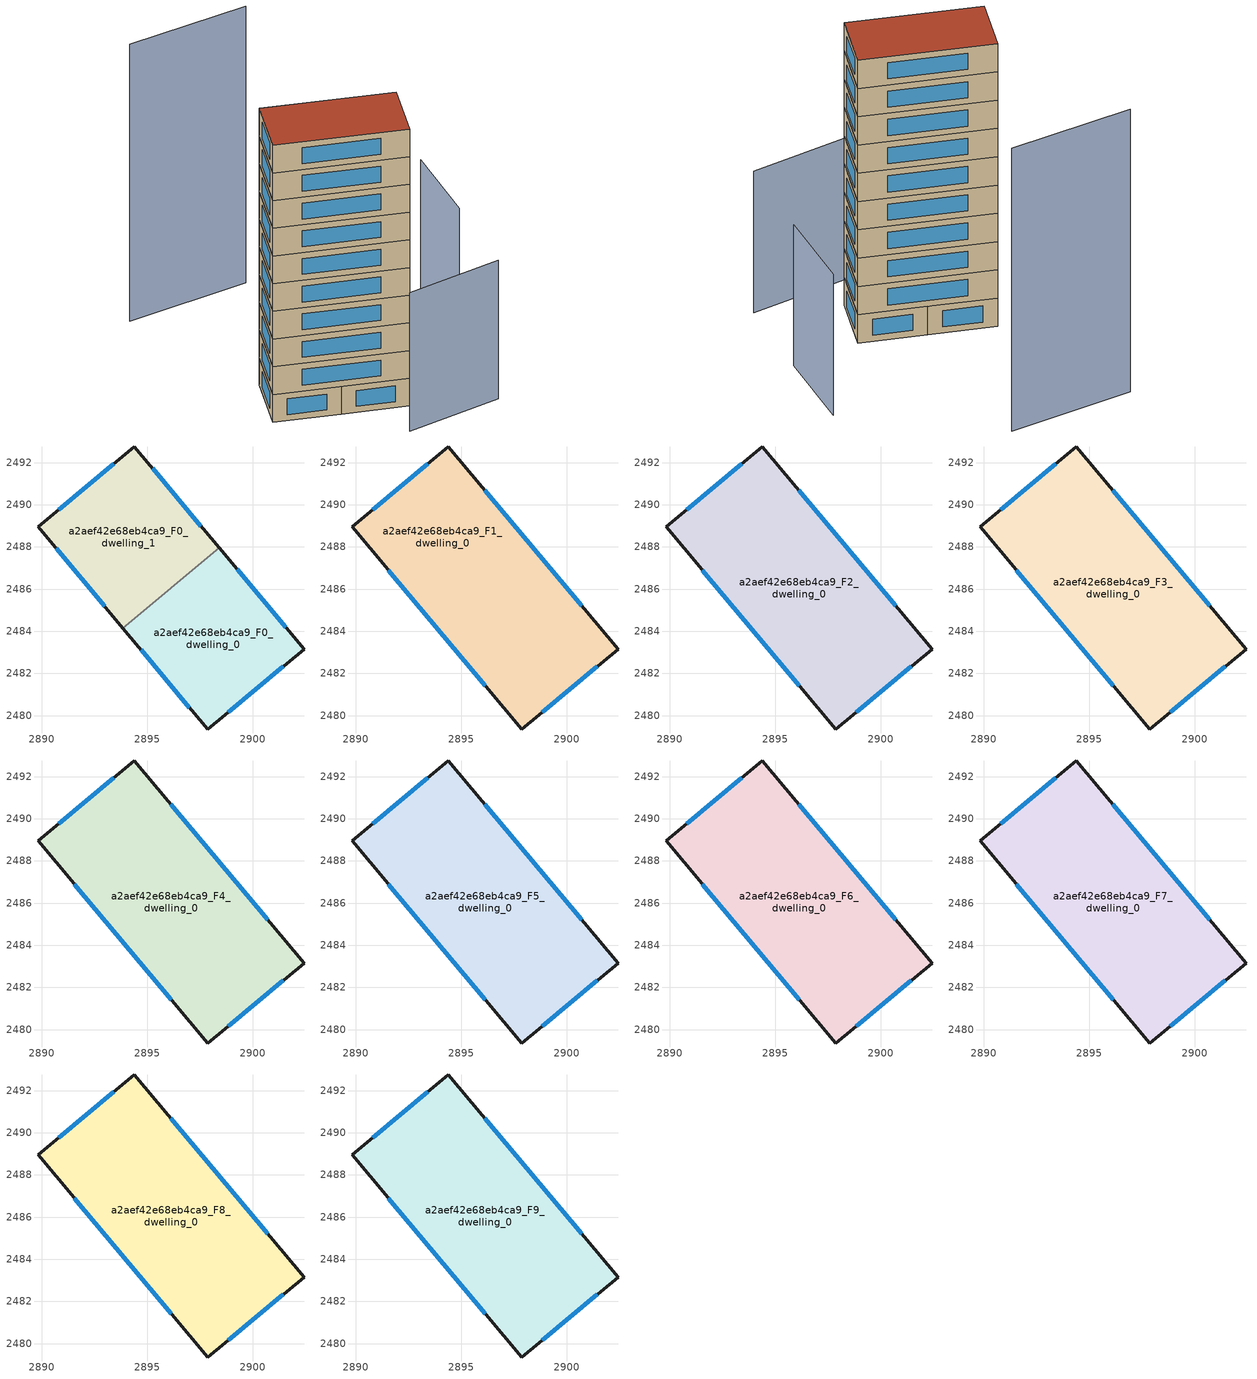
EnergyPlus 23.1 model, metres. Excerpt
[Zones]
a2aef42e68eb4ca9_F0_dwelling_0
 floor ground (EU_floor_Construction): 2898.41,2487.96 2902.44,2483.16 2897.87,2479.35 2893.85,2484.14 z0
 wall outside (EU_wall_Construction): 2893.85,2484.14 2897.87,2479.35 2902.44,2483.16 2898.41,2487.96 z0:3
 wall to a2aef42e68eb4ca9_F0_dwelling_1 (EU_wall_Construction): 2898.41,2487.96 2893.85,2484.14 z0:3
 window (EU_Window_Construction): 2901.58,2484.18 2899.28,2486.93 / 2898.85,2480.16 2901.46,2482.34 / 2894.71,2483.12 2897.01,2480.38 z0.64:2.36
a2aef42e68eb4ca9_F0_dwelling_1
 floor ground (EU_floor_Construction): 2894.4,2492.75 2898.41,2487.96 2893.85,2484.14 2889.83,2488.96 z0
 wall outside (EU_wall_Construction): 2898.41,2487.96 2894.4,2492.75 2889.83,2488.96 2893.85,2484.14 z0:3
 window (EU_Window_Construction): 2893.42,2491.94 2890.81,2489.77 / 2897.55,2488.99 2895.26,2491.73 / 2890.69,2487.93 2892.99,2485.17 z0.64:2.36
a2aef42e68eb4ca9_F1_dwelling_0
 floor to a2aef42e68eb4ca9_F0_dwelling_0 (EU_floor_Construction): 2898.41,2487.96 2902.44,2483.16 2897.87,2479.35 2893.85,2484.14 z3
 floor to a2aef42e68eb4ca9_F0_dwelling_1 (EU_floor_Construction): 2894.4,2492.75 2898.41,2487.96 2893.85,2484.14 2889.83,2488.96 z3
 wall outside (EU_wall_Construction): 2894.4,2492.75 2889.83,2488.96 2897.87,2479.35 2902.44,2483.16 2894.4,2492.75 z3:6
 window (EU_Window_Construction): 2893.42,2491.94 2890.81,2489.77 / 2900.72,2485.21 2896.12,2490.7 / 2898.85,2480.16 2901.46,2482.34 / 2891.55,2486.9 2896.14,2481.41 z3.64:5.36
a2aef42e68eb4ca9_F2_dwelling_0
 floor to a2aef42e68eb4ca9_F1_dwelling_0 (EU_floor_Construction): 2894.4,2492.75 2902.44,2483.16 2897.87,2479.35 2889.83,2488.96 z6
 wall outside (EU_wall_Construction): 2894.4,2492.75 2889.83,2488.96 2897.87,2479.35 2902.44,2483.16 2894.4,2492.75 z6:9
 window (EU_Window_Construction): 2893.42,2491.94 2890.81,2489.77 / 2900.72,2485.21 2896.12,2490.7 / 2898.85,2480.16 2901.46,2482.34 / 2891.55,2486.9 2896.14,2481.41 z6.64:8.36
a2aef42e68eb4ca9_F3_dwelling_0
 floor to a2aef42e68eb4ca9_F2_dwelling_0 (EU_floor_Construction): 2894.4,2492.75 2902.44,2483.16 2897.87,2479.35 2889.83,2488.96 z9
 wall outside (EU_wall_Construction): 2894.4,2492.75 2889.83,2488.96 2897.87,2479.35 2902.44,2483.16 2894.4,2492.75 z9:12
 window (EU_Window_Construction): 2893.42,2491.94 2890.81,2489.77 / 2900.72,2485.21 2896.12,2490.7 / 2898.85,2480.16 2901.46,2482.34 / 2891.55,2486.9 2896.14,2481.41 z9.64:11.36
a2aef42e68eb4ca9_F4_dwelling_0
 floor to a2aef42e68eb4ca9_F3_dwelling_0 (EU_floor_Construction): 2894.4,2492.75 2902.44,2483.16 2897.87,2479.35 2889.83,2488.96 z12
 wall outside (EU_wall_Construction): 2894.4,2492.75 2889.83,2488.96 2897.87,2479.35 2902.44,2483.16 2894.4,2492.75 z12:15
 window (EU_Window_Construction): 2893.42,2491.94 2890.81,2489.77 / 2900.72,2485.21 2896.12,2490.7 / 2898.85,2480.16 2901.46,2482.34 / 2891.55,2486.9 2896.14,2481.41 z12.64:14.36
a2aef42e68eb4ca9_F5_dwelling_0
 floor to a2aef42e68eb4ca9_F4_dwelling_0 (EU_floor_Construction): 2894.4,2492.75 2902.44,2483.16 2897.87,2479.35 2889.83,2488.96 z15
 wall outside (EU_wall_Construction): 2894.4,2492.75 2889.83,2488.96 2897.87,2479.35 2902.44,2483.16 2894.4,2492.75 z15:18
 window (EU_Window_Construction): 2893.42,2491.94 2890.81,2489.77 / 2900.72,2485.21 2896.12,2490.7 / 2898.85,2480.16 2901.46,2482.34 / 2891.55,2486.9 2896.14,2481.41 z15.64:17.36
a2aef42e68eb4ca9_F6_dwelling_0
 floor to a2aef42e68eb4ca9_F5_dwelling_0 (EU_floor_Construction): 2894.4,2492.75 2902.44,2483.16 2897.87,2479.35 2889.83,2488.96 z18
 wall outside (EU_wall_Construction): 2894.4,2492.75 2889.83,2488.96 2897.87,2479.35 2902.44,2483.16 2894.4,2492.75 z18:21
 window (EU_Window_Construction): 2893.42,2491.94 2890.81,2489.77 / 2900.72,2485.21 2896.12,2490.7 / 2898.85,2480.16 2901.46,2482.34 / 2891.55,2486.9 2896.14,2481.41 z18.64:20.36
a2aef42e68eb4ca9_F7_dwelling_0
 floor to a2aef42e68eb4ca9_F6_dwelling_0 (EU_floor_Construction): 2894.4,2492.75 2902.44,2483.16 2897.87,2479.35 2889.83,2488.96 z21
 wall outside (EU_wall_Construction): 2894.4,2492.75 2889.83,2488.96 2897.87,2479.35 2902.44,2483.16 2894.4,2492.75 z21:24
 window (EU_Window_Construction): 2893.42,2491.94 2890.81,2489.77 / 2900.72,2485.21 2896.12,2490.7 / 2898.85,2480.16 2901.46,2482.34 / 2891.55,2486.9 2896.14,2481.41 z21.64:23.36
a2aef42e68eb4ca9_F8_dwelling_0
 floor to a2aef42e68eb4ca9_F7_dwelling_0 (EU_floor_Construction): 2894.4,2492.75 2902.44,2483.16 2897.87,2479.35 2889.83,2488.96 z24
 wall outside (EU_wall_Construction): 2894.4,2492.75 2889.83,2488.96 2897.87,2479.35 2902.44,2483.16 2894.4,2492.75 z24:27
 window (EU_Window_Construction): 2893.42,2491.94 2890.81,2489.77 / 2900.72,2485.21 2896.12,2490.7 / 2898.85,2480.16 2901.46,2482.34 / 2891.55,2486.9 2896.14,2481.41 z24.64:26.36
a2aef42e68eb4ca9_F9_dwelling_0
 floor to a2aef42e68eb4ca9_F8_dwelling_0 (EU_floor_Construction): 2894.4,2492.75 2902.44,2483.16 2897.87,2479.35 2889.83,2488.96 z27
 wall outside (EU_wall_Construction): 2894.4,2492.75 2889.83,2488.96 2897.87,2479.35 2902.44,2483.16 2894.4,2492.75 z27:30
 window (EU_Window_Construction): 2893.42,2491.94 2890.81,2489.77 / 2900.72,2485.21 2896.12,2490.7 / 2898.85,2480.16 2901.46,2482.34 / 2891.55,2486.9 2896.14,2481.41 z27.64:29.36
 roof outside (EU_roof_Construction): 2902.44,2483.16 2894.4,2492.75 2889.83,2488.96 2897.87,2479.35 z30
shading: 2894.38,2477.5 2902.57,2472.91 / 2908.2,2479.86 2913.31,2486.52 z0:15; 2908.08,2501.45 2897.86,2507.73 z0:30
[Building]
EU S2 Campaign: North Axis=0; Terrain=City; Solar Distribution=FullExterior
[Site:Location]
Yerevan-Zvartnots.Intl.AP: Latitude=40.15; Longitude=44.383; Time Zone=4; Elevation=854
[SizingPeriod:WeatherFileDays]
AnnualSizingPeriod: Begin Month=1; Begin Day of Month=1; End Month=12; End Day of Month=31; Day of Week for Start Day=Monday; Use Weather File Daylight Saving Period=No; Use Weather File Rain and Snow Indicators=No
[MATERIAL]
EU_InternalMass_Material: Roughness=MediumRough; Thickness=0.1; Conductivity=1; Density=1800; Specific Heat=900; Thermal Absorptance=0.9; Solar Absorptance=0.7; Visible Absorptance=0.7
[MATERIAL:NOMASS] Roughness=MediumRough; Thermal Absorptance=0.9; Solar Absorptance=0.7; Visible Absorptance=0.7
Name | Thermal Resistance
EU_wall_NoMass | 1.05043
EU_roof_NoMass | 1.45357
EU_floor_NoMass | 0.478065
[WINDOWMATERIAL:SIMPLEGLAZINGSYSTEM]
EU_Window_SimpleGlazing: UFactor=2.5566; Solar Heat Gain Coefficient=0.75; Visible Transmittance=0.75
[CONSTRUCTION]
EU_wall_Construction: EU_wall_NoMass
EU_roof_Construction: EU_roof_NoMass
EU_floor_Construction: EU_floor_NoMass
EU_Window_Construction: EU_Window_SimpleGlazing
EU_InternalMass_Construction: EU_InternalMass_Material
[ZONE] Type=1; Multiplier=1; Ceiling Height=autocalculate; Floor Area=autocalculate; Part of Total Floor Area=Yes
Name | Volume
a2aef42e68eb4ca9_F0_dwelling_0 | 111.699
a2aef42e68eb4ca9_F1_dwelling_0; a2aef42e68eb4ca9_F2_dwelling_0; a2aef42e68eb4ca9_F3_dwelling_0; a2aef42e68eb4ca9_F4_dwelling_0; a2aef42e68eb4ca9_F5_dwelling_0; a2aef42e68eb4ca9_F6_dwelling_0; a2aef42e68eb4ca9_F7_dwelling_0; a2aef42e68eb4ca9_F8_dwelling_0; a2aef42e68eb4ca9_F9_dwelling_0 | 223.415
a2aef42e68eb4ca9_F0_dwelling_1 | 111.716
[INTERNALMASS] Construction=EU_InternalMass_Construction
Name | Zone or ZoneList | Surface Area
a2aef42e68eb4ca9_F0_dwelling_0_EU_InternalMass | a2aef42e68eb4ca9_F0_dwelling_0 | 37.2332
a2aef42e68eb4ca9_F0_dwelling_1_EU_InternalMass | a2aef42e68eb4ca9_F0_dwelling_1 | 37.2385
a2aef42e68eb4ca9_F1_dwelling_0_EU_InternalMass | a2aef42e68eb4ca9_F1_dwelling_0 | 74.4717
a2aef42e68eb4ca9_F2_dwelling_0_EU_InternalMass | a2aef42e68eb4ca9_F2_dwelling_0 | 74.4717
a2aef42e68eb4ca9_F3_dwelling_0_EU_InternalMass | a2aef42e68eb4ca9_F3_dwelling_0 | 74.4717
a2aef42e68eb4ca9_F4_dwelling_0_EU_InternalMass | a2aef42e68eb4ca9_F4_dwelling_0 | 74.4717
a2aef42e68eb4ca9_F5_dwelling_0_EU_InternalMass | a2aef42e68eb4ca9_F5_dwelling_0 | 74.4717
a2aef42e68eb4ca9_F6_dwelling_0_EU_InternalMass | a2aef42e68eb4ca9_F6_dwelling_0 | 74.4717
a2aef42e68eb4ca9_F7_dwelling_0_EU_InternalMass | a2aef42e68eb4ca9_F7_dwelling_0 | 74.4717
a2aef42e68eb4ca9_F8_dwelling_0_EU_InternalMass | a2aef42e68eb4ca9_F8_dwelling_0 | 74.4717
a2aef42e68eb4ca9_F9_dwelling_0_EU_InternalMass | a2aef42e68eb4ca9_F9_dwelling_0 | 74.4717
[OTHEREQUIPMENT] Fuel Type=Electricity; Design Level Calculation Method=Watts/Area; Power per Zone Floor Area=1; Fraction Latent=0; Fraction Radiant=0; Fraction Lost=0; Carbon Dioxide Generation Rate=0; EndUse Subcategory=EU_Step8_InternalGains
Name | Zone or ZoneList or Space or SpaceList | Schedule
EU_Step8_InternalGain_a2aef42e68eb4ca9_F0_dwelling_0_f000 | a2aef42e68eb4ca9_F0_dwelling_0 | EU_Step8_GainSchedule_a2aef42e68eb4ca9_F0_dwelling_0_f000
EU_Step8_InternalGain_a2aef42e68eb4ca9_F0_dwelling_1_f000 | a2aef42e68eb4ca9_F0_dwelling_1 | EU_Step8_GainSchedule_a2aef42e68eb4ca9_F0_dwelling_1_f000
EU_Step8_InternalGain_a2aef42e68eb4ca9_F1_dwelling_0_f000 | a2aef42e68eb4ca9_F1_dwelling_0 | EU_Step8_GainSchedule_a2aef42e68eb4ca9_F1_dwelling_0_f000
EU_Step8_InternalGain_a2aef42e68eb4ca9_F2_dwelling_0_f000 | a2aef42e68eb4ca9_F2_dwelling_0 | EU_Step8_GainSchedule_a2aef42e68eb4ca9_F2_dwelling_0_f000
EU_Step8_InternalGain_a2aef42e68eb4ca9_F3_dwelling_0_f000 | a2aef42e68eb4ca9_F3_dwelling_0 | EU_Step8_GainSchedule_a2aef42e68eb4ca9_F3_dwelling_0_f000
EU_Step8_InternalGain_a2aef42e68eb4ca9_F4_dwelling_0_f000 | a2aef42e68eb4ca9_F4_dwelling_0 | EU_Step8_GainSchedule_a2aef42e68eb4ca9_F4_dwelling_0_f000
EU_Step8_InternalGain_a2aef42e68eb4ca9_F5_dwelling_0_f000 | a2aef42e68eb4ca9_F5_dwelling_0 | EU_Step8_GainSchedule_a2aef42e68eb4ca9_F5_dwelling_0_f000
EU_Step8_InternalGain_a2aef42e68eb4ca9_F6_dwelling_0_f000 | a2aef42e68eb4ca9_F6_dwelling_0 | EU_Step8_GainSchedule_a2aef42e68eb4ca9_F6_dwelling_0_f000
EU_Step8_InternalGain_a2aef42e68eb4ca9_F7_dwelling_0_f000 | a2aef42e68eb4ca9_F7_dwelling_0 | EU_Step8_GainSchedule_a2aef42e68eb4ca9_F7_dwelling_0_f000
EU_Step8_InternalGain_a2aef42e68eb4ca9_F8_dwelling_0_f000 | a2aef42e68eb4ca9_F8_dwelling_0 | EU_Step8_GainSchedule_a2aef42e68eb4ca9_F8_dwelling_0_f000
EU_Step8_InternalGain_a2aef42e68eb4ca9_F9_dwelling_0_f000 | a2aef42e68eb4ca9_F9_dwelling_0 | EU_Step8_GainSchedule_a2aef42e68eb4ca9_F9_dwelling_0_f000
[ZONEVENTILATION:DESIGNFLOWRATE] Schedule=EU_AlwaysOn; Design Flow Rate Calculation Method=AirChanges/Hour; Air Changes per Hour=0.557805; Ventilation Type=Natural; Fan Pressure Rise=0; Fan Total Efficiency=1; Constant Term Coefficient=1; Temperature Term Coefficient=0; Velocity Term Coefficient=0; Velocity Squared Term Coefficient=0; Minimum Indoor Temperature=-100; Maximum Indoor Temperature=100; Delta Temperature=-100; Minimum Outdoor Temperature=-100; Maximum Outdoor Temperature=100; Maximum Wind Speed=40
Name | Zone or ZoneList or Space or SpaceList
EU_ConstantAir_a2aef42e68eb4ca9_F0_dwelling_0 | a2aef42e68eb4ca9_F0_dwelling_0
EU_ConstantAir_a2aef42e68eb4ca9_F0_dwelling_1 | a2aef42e68eb4ca9_F0_dwelling_1
EU_ConstantAir_a2aef42e68eb4ca9_F1_dwelling_0 | a2aef42e68eb4ca9_F1_dwelling_0
EU_ConstantAir_a2aef42e68eb4ca9_F2_dwelling_0 | a2aef42e68eb4ca9_F2_dwelling_0
EU_ConstantAir_a2aef42e68eb4ca9_F3_dwelling_0 | a2aef42e68eb4ca9_F3_dwelling_0
EU_ConstantAir_a2aef42e68eb4ca9_F4_dwelling_0 | a2aef42e68eb4ca9_F4_dwelling_0
EU_ConstantAir_a2aef42e68eb4ca9_F5_dwelling_0 | a2aef42e68eb4ca9_F5_dwelling_0
EU_ConstantAir_a2aef42e68eb4ca9_F6_dwelling_0 | a2aef42e68eb4ca9_F6_dwelling_0
EU_ConstantAir_a2aef42e68eb4ca9_F7_dwelling_0 | a2aef42e68eb4ca9_F7_dwelling_0
EU_ConstantAir_a2aef42e68eb4ca9_F8_dwelling_0 | a2aef42e68eb4ca9_F8_dwelling_0
EU_ConstantAir_a2aef42e68eb4ca9_F9_dwelling_0 | a2aef42e68eb4ca9_F9_dwelling_0
[HVACTEMPLATE:THERMOSTAT] Constant Heating Setpoint=20; Constant Cooling Setpoint=50
EU_HeatOnly_a2aef42e68eb4ca9_F0_dwelling_0; EU_HeatOnly_a2aef42e68eb4ca9_F0_dwelling_1; EU_HeatOnly_a2aef42e68eb4ca9_F1_dwelling_0; EU_HeatOnly_a2aef42e68eb4ca9_F2_dwelling_0; EU_HeatOnly_a2aef42e68eb4ca9_F3_dwelling_0; EU_HeatOnly_a2aef42e68eb4ca9_F4_dwelling_0; EU_HeatOnly_a2aef42e68eb4ca9_F5_dwelling_0; EU_HeatOnly_a2aef42e68eb4ca9_F6_dwelling_0; EU_HeatOnly_a2aef42e68eb4ca9_F7_dwelling_0; EU_HeatOnly_a2aef42e68eb4ca9_F8_dwelling_0; EU_HeatOnly_a2aef42e68eb4ca9_F9_dwelling_0
[HVACTEMPLATE:ZONE:IDEALLOADSAIRSYSTEM] System Availability Schedule=EU_AlwaysOn; Maximum Heating Supply Air Temperature=50; Minimum Cooling Supply Air Temperature=13; Maximum Heating Supply Air Humidity Ratio=0.0156; Minimum Cooling Supply Air Humidity Ratio=0.0077; Heating Limit=NoLimit; Cooling Limit=NoLimit; Heating Availability Schedule=EU_AlwaysOn; Cooling Availability Schedule=EU_CoolingOff; Dehumidification Control Type=ConstantSensibleHeatRatio; Cooling Sensible Heat Ratio=0.7; Dehumidification Setpoint=60; Humidification Control Type=None; Humidification Setpoint=30; Outdoor Air Method=None; Outdoor Air Flow Rate per Person=0.00944; Outdoor Air Flow Rate per Zone Floor Area=0; Outdoor Air Flow Rate per Zone=0; Demand Controlled Ventilation Type=None; Outdoor Air Economizer Type=NoEconomizer; Heat Recovery Type=None; Sensible Heat Recovery Effectiveness=0.7; Latent Heat Recovery Effectiveness=0.65
Name | Template Thermostat
a2aef42e68eb4ca9_F0_dwelling_0 | EU_HeatOnly_a2aef42e68eb4ca9_F0_dwelling_0
a2aef42e68eb4ca9_F0_dwelling_1 | EU_HeatOnly_a2aef42e68eb4ca9_F0_dwelling_1
a2aef42e68eb4ca9_F1_dwelling_0 | EU_HeatOnly_a2aef42e68eb4ca9_F1_dwelling_0
a2aef42e68eb4ca9_F2_dwelling_0 | EU_HeatOnly_a2aef42e68eb4ca9_F2_dwelling_0
a2aef42e68eb4ca9_F3_dwelling_0 | EU_HeatOnly_a2aef42e68eb4ca9_F3_dwelling_0
a2aef42e68eb4ca9_F4_dwelling_0 | EU_HeatOnly_a2aef42e68eb4ca9_F4_dwelling_0
a2aef42e68eb4ca9_F5_dwelling_0 | EU_HeatOnly_a2aef42e68eb4ca9_F5_dwelling_0
a2aef42e68eb4ca9_F6_dwelling_0 | EU_HeatOnly_a2aef42e68eb4ca9_F6_dwelling_0
a2aef42e68eb4ca9_F7_dwelling_0 | EU_HeatOnly_a2aef42e68eb4ca9_F7_dwelling_0
a2aef42e68eb4ca9_F8_dwelling_0 | EU_HeatOnly_a2aef42e68eb4ca9_F8_dwelling_0
a2aef42e68eb4ca9_F9_dwelling_0 | EU_HeatOnly_a2aef42e68eb4ca9_F9_dwelling_0
[SIZING:ZONE] Zone Cooling Design Supply Air Temperature Input Method=SupplyAirTemperature; Zone Cooling Design Supply Air Temperature=13; Zone Heating Design Supply Air Temperature Input Method=SupplyAirTemperature; Zone Heating Design Supply Air Temperature=50; Zone Cooling Design Supply Air Humidity Ratio=0.008; Zone Heating Design Supply Air Humidity Ratio=0.008; Cooling Design Air Flow Method=DesignDay; Cooling Design Air Flow Rate=0; Cooling Minimum Air Flow per Zone Floor Area=0.000762; Cooling Minimum Air Flow=0; Cooling Minimum Air Flow Fraction=0.2; Heating Design Air Flow Method=DesignDay; Heating Design Air Flow Rate=0; Heating Maximum Air Flow per Zone Floor Area=0.002032; Heating Maximum Air Flow=0.141576; Heating Maximum Air Flow Fraction=0.3; Account for Dedicated Outdoor Air System=No; Dedicated Outdoor Air System Control Strategy=NeutralSupplyAir; Dedicated Outdoor Air Low Setpoint Temperature for Design=autosize; Dedicated Outdoor Air High Setpoint Temperature for Design=autosize; Zone Load Sizing Method=Sensible Load Only No Latent Load; Zone Latent Cooling Design Supply Air Humidity Ratio Input Method=HumidityRatioDifference; Zone Cooling Design Supply Air Humidity Ratio Difference=0.005; Zone Latent Heating Design Supply Air Humidity Ratio Input Method=HumidityRatioDifference; Zone Humidification Design Supply Air Humidity Ratio Difference=0.005
a2aef42e68eb4ca9_F0_dwelling_0; a2aef42e68eb4ca9_F0_dwelling_1; a2aef42e68eb4ca9_F1_dwelling_0; a2aef42e68eb4ca9_F2_dwelling_0; a2aef42e68eb4ca9_F3_dwelling_0; a2aef42e68eb4ca9_F4_dwelling_0; a2aef42e68eb4ca9_F5_dwelling_0; a2aef42e68eb4ca9_F6_dwelling_0; a2aef42e68eb4ca9_F7_dwelling_0; a2aef42e68eb4ca9_F8_dwelling_0; a2aef42e68eb4ca9_F9_dwelling_0
[SCHEDULE:CONSTANT]
Name | Hourly Value
EU_AlwaysOn | 1
EU_CoolingOff | 0
[SCHEDULE:FILE] Column Number=1; Rows to Skip at Top=0; Number of Hours of Data=8760; Column Separator=Comma; Interpolate to Timestep=No; Minutes per Item=60; Adjust Schedule for Daylight Savings=Yes
Name | File
EU_Step8_GainSchedule_a2aef42e68eb4ca9_F0_dwelling_0_f000 | ../../schedules/a2aef42e68eb4ca9/a2aef42e68eb4ca9_F0_dwelling_0_f000_gain.csv
EU_Step8_GainSchedule_a2aef42e68eb4ca9_F0_dwelling_1_f000 | ../../schedules/a2aef42e68eb4ca9/a2aef42e68eb4ca9_F0_dwelling_1_f000_gain.csv
EU_Step8_GainSchedule_a2aef42e68eb4ca9_F1_dwelling_0_f000 | ../../schedules/a2aef42e68eb4ca9/a2aef42e68eb4ca9_F1_dwelling_0_f000_gain.csv
EU_Step8_GainSchedule_a2aef42e68eb4ca9_F2_dwelling_0_f000 | ../../schedules/a2aef42e68eb4ca9/a2aef42e68eb4ca9_F2_dwelling_0_f000_gain.csv
EU_Step8_GainSchedule_a2aef42e68eb4ca9_F3_dwelling_0_f000 | ../../schedules/a2aef42e68eb4ca9/a2aef42e68eb4ca9_F3_dwelling_0_f000_gain.csv
EU_Step8_GainSchedule_a2aef42e68eb4ca9_F4_dwelling_0_f000 | ../../schedules/a2aef42e68eb4ca9/a2aef42e68eb4ca9_F4_dwelling_0_f000_gain.csv
EU_Step8_GainSchedule_a2aef42e68eb4ca9_F5_dwelling_0_f000 | ../../schedules/a2aef42e68eb4ca9/a2aef42e68eb4ca9_F5_dwelling_0_f000_gain.csv
EU_Step8_GainSchedule_a2aef42e68eb4ca9_F6_dwelling_0_f000 | ../../schedules/a2aef42e68eb4ca9/a2aef42e68eb4ca9_F6_dwelling_0_f000_gain.csv
EU_Step8_GainSchedule_a2aef42e68eb4ca9_F7_dwelling_0_f000 | ../../schedules/a2aef42e68eb4ca9/a2aef42e68eb4ca9_F7_dwelling_0_f000_gain.csv
EU_Step8_GainSchedule_a2aef42e68eb4ca9_F8_dwelling_0_f000 | ../../schedules/a2aef42e68eb4ca9/a2aef42e68eb4ca9_F8_dwelling_0_f000_gain.csv
EU_Step8_GainSchedule_a2aef42e68eb4ca9_F9_dwelling_0_f000 | ../../schedules/a2aef42e68eb4ca9/a2aef42e68eb4ca9_F9_dwelling_0_f000_gain.csv
